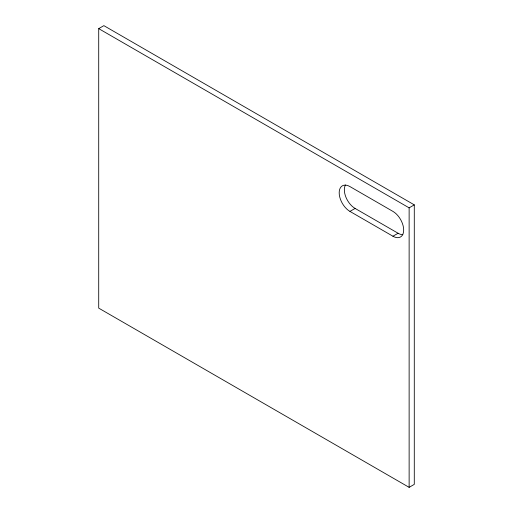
<?xml version="1.0" encoding="UTF-8"?>
<svg xmlns="http://www.w3.org/2000/svg" width="513" height="513" viewBox="0 0 513 513"><rect width="100%" height="100%" fill="white"/><g stroke="black" fill="none" stroke-linecap="round" stroke-linejoin="round"><path stroke-width="0.77" d="M98.714 28.632L103.87 25.65L414.286 204.867L414.286 484.368L409.13 487.35L98.714 308.133L98.714 28.632L409.13 207.848L414.286 204.867M349.937 211.401L392.932 236.224A15.198 8.779 60 0 0 403.68 230.016A15.198 8.779 60 0 0 392.932 211.401L349.937 186.578A15.198 8.779 60 0 0 339.189 192.785A15.198 8.779 60 0 0 349.937 211.401L355.092 208.425L398.088 233.248A15.198 8.779 60 0 0 402.846 234.71M392.932 236.224L398.088 233.248M409.13 207.848L409.13 487.35M355.092 208.425A15.198 8.779 60 0 1 345.454 184.956"/></g></svg>
